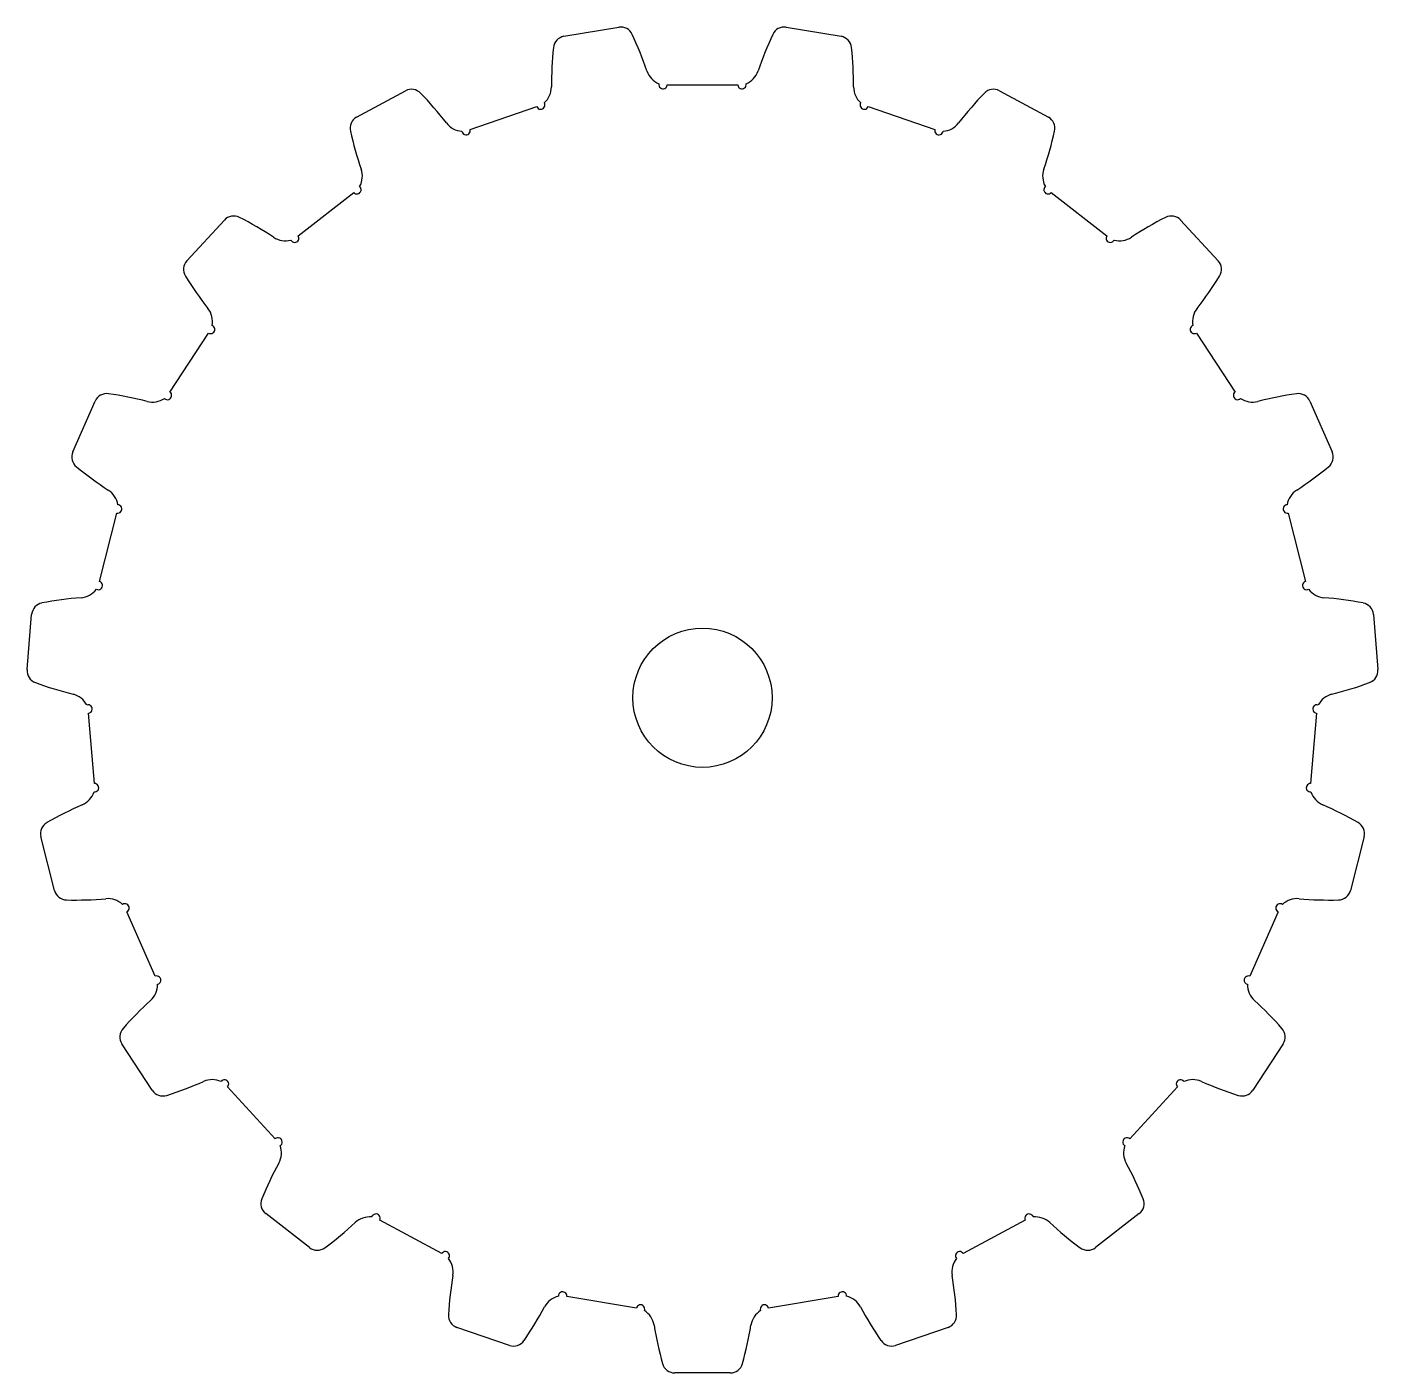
# Model space of a CAD drawing. Header units: millimetres. Extents: x -160 to 160, y -160 to 159.
import ezdxf

# ---------------------------------------------------------------- set-up
doc = ezdxf.new("R2010")
doc.units = ezdxf.units.MM

msp = doc.modelspace()

# ---------------------------------------------------------------- linework, layer by layer
at = {"color": 7, "linetype": 'Continuous', "lineweight": 25}
for p, q in [((-32.83, 156.8), (-19.86, 158.96)), ((19.86, 158.96), (32.83, 156.8)), ((-8.36, 145.29), (8.36, 145.29)), ((-81.96, 137.64), (-70.4, 143.9)), ((70.4, 143.9), (81.96, 137.64)), ((-55.08, 134.7), (-39.27, 140.13)), ((39.27, 140.13), (55.08, 134.7)), ((-95.83, 109.52), (-82.64, 119.78)), ((82.64, 119.78), (95.83, 109.52)), ((-122.22, 103.57), (-113.31, 113.25)), ((113.31, 113.25), (122.22, 103.57)), ((-126.2, 72.47), (-117.06, 86.46)), ((117.06, 86.46), (126.2, 72.47)), ((-149.22, 58.28), (-143.94, 70.32)), ((143.94, 70.32), (149.22, 58.28)), ((-142.89, 27.56), (-138.79, 43.77)), ((138.79, 43.77), (142.89, 27.56)), ((-160.06, 6.67), (-158.97, 19.77)), ((158.97, 19.77), (160.06, 6.67)), ((-144.1, -20.33), (-145.48, -3.67)), ((145.48, -3.67), (144.1, -20.33)), ((-153.55, -45.67), (-156.78, -32.92)), ((156.78, -32.92), (153.55, -45.67)), ((-129.69, -66.01), (-136.41, -50.71)), ((136.41, -50.71), (129.69, -66.01)), ((-130.4, -93.05), (-137.6, -82.04)), ((137.6, -82.04), (130.4, -93.05)), ((-101.23, -104.55), (-112.55, -92.25)), ((112.55, -92.25), (101.23, -104.55)), ((-93.12, -130.35), (-103.5, -122.27)), ((-61.8, -131.75), (-76.5, -123.8)), ((76.5, -123.8), (61.8, -131.75)), ((103.5, -122.27), (93.12, -130.35)), ((-15.67, -144.68), (-32.16, -141.93)), ((32.16, -141.93), (15.67, -144.68)), ((-45.75, -153.53), (-58.19, -149.26)), ((58.19, -149.26), (45.75, -153.53)), ((6.57, -160.06), (-6.57, -160.06))]:
    msp.add_line(p, q, dxfattribs=at)
msp.add_circle((0, 0), 16.5, dxfattribs=at)
for centre, radius, start, end in [((-19.38, 156), 3, 24.6234, 99.2298), ((-95.41, 120.53), 86.9, 18.8384, 24.9966), ((95.41, 120.53), 86.9, 155.0034, 161.1616), ((19.38, 155.99), 3.01, 80.8607, 155.2861), ((51.1, 144.98), 86.9, 173.9507, 180.109), ((-32.32, 153.83), 3.01, 99.808, 174.2335), ((32.32, 153.84), 3, 5.676, 80.2825), ((-51.1, 144.98), 86.9, 359.891, 6.0493), ((-8.35, 150.22), 5.08, 198.7143, 247.0056), ((8.35, 150.22), 5.08, 292.9944, 341.2857), ((-68.98, 141.25), 3, 43.5707, 118.1772), ((-40.88, 144.79), 5.08, 311.9418, 0.233), ((-9.36, 145.34), 1, 168.4003, 356.8907), ((9.36, 145.34), 1, 183.1093, 11.5997), ((40.88, 144.79), 5.08, 179.767, 228.0582), ((68.98, 141.25), 3.01, 61.9133, 136.3388), ((-129.37, 83.02), 86.9, 37.7857, 43.944), ((-38.34, 140.5), 1, 202.0566, 30.547), ((38.34, 140.5), 1, 149.453, 337.9434), ((129.37, 83.02), 86.9, 136.056, 142.2143), ((-80.52, 135), 3.01, 118.7554, 193.1809), ((-56.67, 139.37), 5.08, 217.6617, 265.9529), ((-56.04, 134.43), 1, 187.3477, 15.8381), ((56.04, 134.43), 1, 164.1619, 352.6523), ((56.67, 139.37), 5.08, 274.0471, 322.3383), ((80.52, 135.01), 3, 346.7286, 61.3351), ((1.26, 153.71), 86.9, 192.8981, 199.0564), ((-1.26, 153.71), 86.9, 340.9436, 347.1019), ((-85.68, 123.67), 5.08, 330.8892, 19.1804), ((85.68, 123.67), 5.08, 160.8196, 209.1108), ((-81.89, 120.44), 1, 221.004, 49.4944), ((81.89, 120.44), 1, 130.5056, 318.996), ((-111.11, 111.2), 3, 62.5181, 137.1246), ((-149.32, 36.52), 86.9, 56.7331, 62.8914), ((149.32, 36.52), 86.9, 117.1086, 123.2669), ((111.11, 111.19), 3.01, 42.9659, 117.3914), ((-98.86, 113.41), 5.08, 236.6091, 284.9003), ((-96.65, 108.95), 1, 206.2951, 34.7855), ((96.65, 108.95), 1, 145.2145, 333.7049), ((98.86, 113.41), 5.08, 255.0997, 303.3909), ((-119.99, 101.54), 3.01, 137.7028, 212.1282), ((120, 101.55), 3, 327.7813, 42.3877), ((-48.72, 145.79), 86.9, 211.8455, 218.0037), ((48.72, 145.79), 86.9, 321.9963, 328.1545), ((-121.19, 89.15), 5.08, 349.8365, 38.1278), ((121.19, 89.15), 5.08, 141.8722, 190.1635), ((-116.56, 87.33), 1, 239.9514, 68.4418), ((116.56, 87.33), 1, 111.5582, 300.0486), ((-141.19, 69.1), 3, 81.4655, 156.0719), ((-153.08, -13.95), 86.9, 75.6805, 81.8387), ((-130.33, 75.17), 5.08, 255.5564, 303.8477), ((-126.79, 71.66), 1, 225.2424, 53.7328), ((126.79, 71.66), 1, 126.2672, 314.7576), ((130.33, 75.17), 5.08, 236.1523, 284.4436), ((153.08, -13.95), 86.9, 98.1613, 104.3195), ((141.19, 69.09), 3.01, 24.0185, 98.444), ((-146.46, 57.08), 3.01, 156.6501, 231.0756), ((146.47, 57.08), 3, 308.8339, 23.4404), ((-93.42, 122.07), 86.9, 230.7928, 236.9511), ((93.42, 122.07), 86.9, 303.0489, 309.2072), ((-143.57, 44.97), 5.08, 8.7839, 57.0751), ((143.57, 44.97), 5.08, 122.9249, 171.2161), ((-138.6, 44.75), 1, 258.8987, 87.3891), ((138.6, 44.75), 1, 92.6109, 281.1013), ((-147.67, 28.78), 5.08, 274.5038, 322.795), ((-143.19, 26.61), 1, 244.1898, 72.6802), ((143.19, 26.61), 1, 107.3198, 295.8102), ((147.67, 28.78), 5.08, 217.205, 265.4962), ((-155.98, 19.51), 3, 100.4128, 175.0193), ((-140.26, -62.9), 86.9, 94.6278, 100.7861), ((140.26, -62.9), 86.9, 79.2139, 85.3722), ((155.98, 19.5), 3.01, 5.0712, 79.4967), ((-157.06, 6.43), 3.01, 175.5975, 250.023), ((157.06, 6.43), 3, 289.8865, 4.493), ((-128, 85.13), 86.9, 249.7402, 255.8985), ((128, 85.13), 86.9, 284.1015, 290.2598), ((-150.4, -4.08), 5.08, 27.7313, 76.0225), ((150.4, -4.08), 5.08, 103.9775, 152.2687), ((-145.62, -2.68), 1, 277.8461, 106.3365), ((145.62, -2.68), 1, 73.6635, 262.1539), ((-149.02, -20.73), 5.08, 293.4512, 341.7424), ((-144.07, -21.33), 1, 263.1372, 91.6276), ((144.07, -21.33), 1, 88.3724, 276.8628), ((149.02, -20.73), 5.08, 198.2576, 246.5488), ((-112.24, -105.03), 86.9, 113.5752, 119.7335), ((112.24, -105.03), 86.9, 60.2665, 66.4248), ((-153.86, -32.19), 3, 119.3602, 193.9667), ((153.86, -32.2), 3.01, 346.1238, 60.5493), ((-150.64, -44.91), 3.01, 194.5449, 268.9703), ((-148.7, 38.95), 86.9, 268.6876, 274.8458), ((-140.92, -52.69), 5.08, 46.6786, 94.9699), ((140.92, -52.69), 5.08, 85.0301, 133.3214), ((148.7, 38.95), 86.9, 265.1542, 271.3124), ((150.64, -44.92), 3, 270.9392, 345.5456), ((-136.86, -49.82), 1, 296.7935, 125.2839), ((136.86, -49.82), 1, 54.7161, 243.2065), ((-129.34, -66.95), 1, 282.0845, 110.5749), ((129.34, -66.95), 1, 69.4251, 257.9155), ((-134.21, -67.99), 5.08, 312.3986, 0.6898), ((134.21, -67.99), 5.08, 179.3102, 227.6014), ((-72.05, -135.79), 86.9, 132.5226, 138.6808), ((72.05, -135.79), 86.9, 41.3192, 47.4774), ((-135.07, -80.41), 3, 138.3076, 212.914), ((135.07, -80.41), 3.01, 327.1764, 41.6019), ((-153.29, -11.44), 86.9, 287.635, 293.7932), ((-116.18, -95.6), 5.08, 65.626, 113.9172), ((-113.27, -91.55), 1, 315.7409, 144.2312), ((113.27, -91.55), 1, 35.7688, 224.2591), ((116.18, -95.6), 5.08, 66.0828, 114.374), ((153.29, -11.44), 86.9, 246.2068, 252.365), ((-127.89, -91.39), 3.01, 213.4922, 287.9177), ((127.9, -91.4), 3, 251.9918, 326.5983), ((-100.59, -105.32), 1, 301.0319, 129.5223), ((100.59, -105.32), 1, 50.4777, 238.9681), ((-104.86, -107.88), 5.08, 331.3459, 19.6371), ((104.86, -107.88), 5.08, 160.3629, 208.6541), ((-24.06, -151.82), 86.9, 151.47, 157.6282), ((24.06, -151.82), 86.9, 22.3718, 28.53), ((-101.65, -119.91), 3, 157.255, 231.8614), ((101.64, -119.91), 3.01, 308.2291, 22.6546), ((-141.27, -60.59), 86.9, 306.5823, 312.7406), ((-78.84, -128.14), 5.08, 84.5734, 132.8646), ((-77.4, -123.37), 1, 334.6882, 163.1786), ((77.4, -123.37), 1, 16.8214, 205.3118), ((78.84, -128.14), 5.08, 47.1354, 95.4266), ((141.27, -60.59), 86.9, 227.2594, 233.4177), ((-91.29, -127.96), 3.01, 232.4396, 306.8651), ((91.29, -127.97), 3, 233.0444, 307.6509), ((-60.95, -132.28), 1, 319.9793, 148.4697), ((-64.15, -136.09), 5.08, 350.2933, 38.5845), ((64.15, -136.09), 5.08, 141.4155, 189.7067), ((60.95, -132.28), 1, 31.5303, 220.0207), ((26.54, -151.41), 86.9, 170.4173, 176.5756), ((-26.54, -151.41), 86.9, 3.4244, 9.5827), ((-33.15, -141.82), 1, 353.6356, 182.126), ((33.15, -141.82), 1, 357.874, 186.3644), ((-32.96, -146.8), 5.08, 103.5208, 151.812), ((-14.69, -144.9), 1, 338.9266, 167.417), ((14.69, -144.9), 1, 12.583, 201.0734), ((32.96, -146.8), 5.08, 28.188, 76.4792), ((-57.2, -146.42), 3, 176.2023, 250.8088), ((-113.94, -103.18), 86.9, 325.5297, 331.6879), ((-16.49, -149.54), 5.08, 9.2407, 57.5319), ((16.49, -149.54), 5.08, 122.4681, 170.7593), ((113.94, -103.18), 86.9, 208.3121, 214.4703), ((57.2, -146.41), 3.01, 289.2817, 3.7072), ((74.27, -134.59), 86.9, 189.3647, 195.5229), ((-74.27, -134.59), 86.9, 344.4771, 350.6353), ((-44.79, -150.67), 3.01, 251.387, 325.8125), ((44.79, -150.68), 3, 214.0971, 288.7035), ((-6.56, -157.06), 3, 195.1497, 269.7562), ((6.56, -157.05), 3.01, 270.3343, 344.7598)]:
    msp.add_arc(centre, radius, start, end, dxfattribs=at)

doc.saveas('drawing.dxf')
